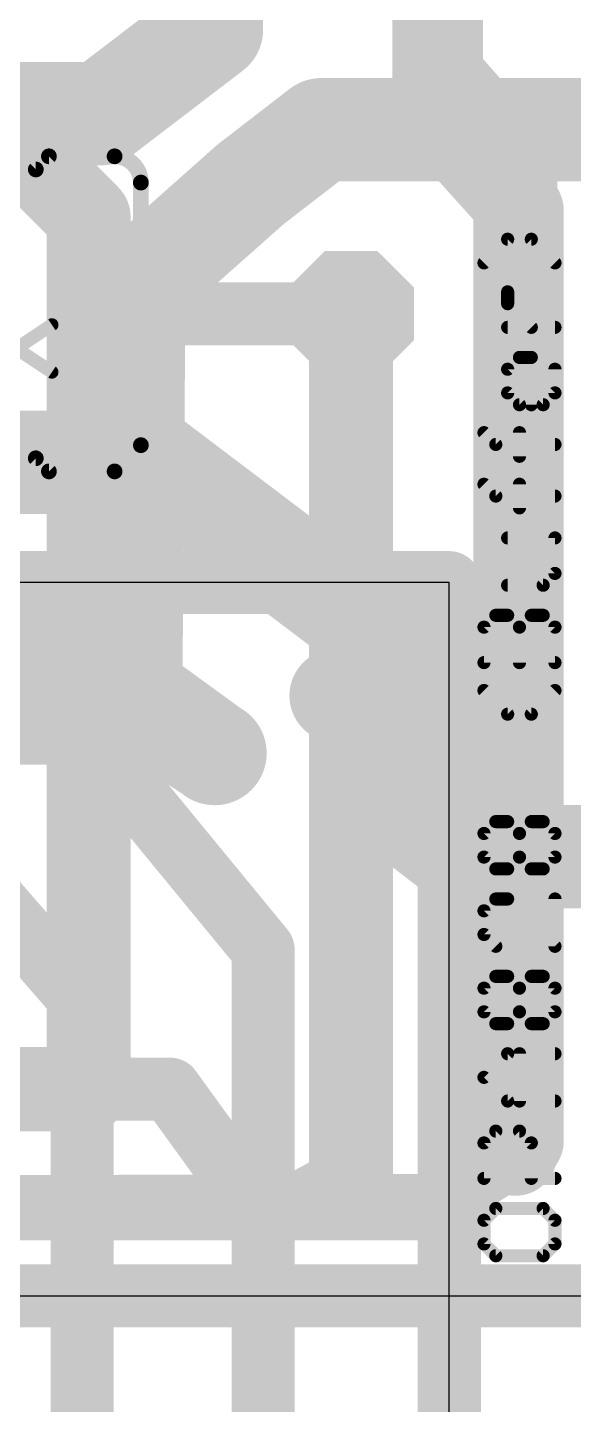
# Model space of a CAD drawing. Header units: inches. Extents: x -5 to 142, y -3 to 122.
# Drawn here: x 45.47 to 50.75, y 33.45 to 46.77 of the extents above; entities that cross this region are included whole.
import ezdxf

# ---------------------------------------------------------------- set-up
doc = ezdxf.new("R2010")
doc.units = ezdxf.units.IN
doc.header["$MEASUREMENT"] = 0
for name, color, linetype in [('1', 22, 'Continuous'), ('15', 22, 'Continuous'), ('16', 175, 'Continuous'), ('17', 82, 'Continuous'), ('18', 82, 'Continuous'), ('2', 175, 'Continuous'), ('20', 7, 'Continuous'), ('21', 253, 'Continuous'), ('27', 253, 'Continuous'), ('51', 253, 'Continuous')]:
    doc.layers.add(name, color=color, linetype=linetype)

# ---------------------------------------------------------------- blocks, each defined once
blk = doc.blocks.new('RECT')
blk.add_solid([(-0.5, -0.5), (0.5, -0.5), (-0.5, 0.5), (0.5, 0.5)])
blk = doc.blocks.new('OCTAGONP')
at = {"const_width": 0.5}
blk.add_lwpolyline([(-0.25, -0.1036), (-0.25, 0.1036), (-0.1036, 0.25), (0.1036, 0.25), (0.25, 0.1036), (0.25, -0.1036), (0.1036, -0.25), (-0.1036, -0.25), (-0.25, -0.1036), (-0.25, 0.1036)], dxfattribs=at)
blk = doc.blocks.new('ROUNDP')
at = {"const_width": 0.5}
blk.add_lwpolyline([(0, -0.25, 1), (0, 0.25, 1), (0, -0.25)], format="xyb", dxfattribs=at)
blk = doc.blocks.new('ROUNDV')
at = {"const_width": 0.5}
blk.add_lwpolyline([(0, -0.25, 1), (0, 0.25, 1), (0, -0.25)], format="xyb", dxfattribs=at)

msp = doc.modelspace()

# ---------------------------------------------------------------- linework, layer by layer
msp.add_lwpolyline([(137, 106.5), (128, 106.5), (128, 85.5), (109.5, 85.5), (109.5, 80.5), (2, 80.5), (2, 34.5), (127, 34.5), (127, 9.5), (137, 9.5), (137, 34.5), (137, 80.5), (137, 85.5)], close=True)
at = {"layer": '1'}
for points, const_width in [([(43.25, 44.25), (45.125, 42.5625)], 1), ([(45.125, 42.5625), (46.6875, 42.5625)], 1), ([(46.6875, 42.5625), (48.875, 40.9062)], 1), ([(30.45, 41.4), (49.55, 41.4)], 0.6096), ([(49.55, 41.4), (49.55, 11.3)], 0.6096), ([(48.875, 40.9062), (48.875, 39.375)], 1), ([(44.5625, 40.75), (45.9062, 40.75)], 1), ([(45.9062, 40.75), (47.2812, 39.75)], 1), ([(42.3438, 39.9438), (46.0312, 39.9438)], 0.6096), ([(46.0312, 39.9438), (47.75, 37.85)], 0.6096), ([(48.875, 39.375), (49.6875, 38.75)], 1), ([(49.6875, 38.75), (52.17, 38.75)], 1), ([(45, 38.5), (46, 37.35)], 0.6096), ([(47.75, 37.85), (47.75, 19.8812)], 0.6096), ([(46, 37.35), (46, 29.35)], 0.6096), ([(127, 34.5), (2, 34.5)], 0.4064)]:
    msp.add_lwpolyline(points, dxfattribs=dict(at, const_width=const_width))
for points, const_width in [([(46.8384, 42.7618, 1), (46.5366, 42.3632)], 0.5), ([(46.6875, 42.3125, 1), (46.6875, 42.8125)], 0.5), ([(44.9578, 42.3767, 1), (45.2922, 42.7483)], 0.5), ([(49.7024, 41.4, 1), (49.3976, 41.4)], 0.3048), ([(49.55, 41.2476, 1), (49.55, 41.5524)], 0.3048), ([(49.125, 40.9062, 1), (48.625, 40.9062)], 0.5), ([(48.7241, 40.7069, 1), (49.0259, 41.1056)], 0.5), ([(46.0533, 40.9522, 1), (45.7592, 40.5478)], 0.5), ([(45.9062, 40.5, 1), (45.9062, 41)], 0.5), ([(46.149, 40.0404, 1), (45.9135, 39.8471)], 0.3048), ([(46.0312, 39.7913, 1), (46.0312, 40.0962)], 0.3048), ([(47.1342, 39.5478, 1), (47.4283, 39.9522)], 0.5), ([(49.0274, 39.5732, 1), (48.7226, 39.1768)], 0.5), ([(48.625, 39.375, 1), (49.125, 39.375)], 0.5), ([(49.6875, 39, 1), (49.6875, 38.5)], 0.5), ([(49.5351, 38.5518, 1), (49.8399, 38.9482)], 0.5), ([(47.9024, 37.85, 1), (47.5976, 37.85)], 0.3048), ([(47.6322, 37.7533, 1), (47.8678, 37.9467)], 0.3048), ([(46.1524, 37.35, 1), (45.8476, 37.35)], 0.3048), ([(45.885, 37.25, 1), (46.115, 37.45)], 0.3048)]:
    msp.add_lwpolyline(points, format="xyb", dxfattribs=dict(at, const_width=const_width))
at = {"layer": '15'}
for points, const_width in [([(49.4062, 49.5625), (49.4062, 45.9375)], 0.8128), ([(49.4062, 45.9375), (50.25, 45)], 0.8128), ([(50.25, 45), (50.25, 36)], 0.8128), ([(50.25, 35.9375), (49.375, 35.3438)], 0.6096), ([(50.25, 36), (50.25, 35.9375)], 0.5), ([(49.375, 35.3438), (34.9688, 35.3438)], 0.6096), ([(2, 34.5), (127, 34.5)], 0.6096)]:
    msp.add_lwpolyline(points, dxfattribs=dict(at, const_width=const_width))
for points, const_width in [([(49.5573, 46.0734, 1), (49.2552, 45.8016)], 0.4064), ([(49.203, 45.9375, 1), (49.6095, 45.9375)], 0.4064), ([(50.4532, 45, 1), (50.0468, 45)], 0.4064), ([(50.099, 44.8641, 1), (50.401, 45.1359)], 0.4064), ([(50.375, 36, 1), (50.125, 36)], 0.25), ([(50.3356, 35.8114, 1), (50.1644, 36.0636)], 0.3048), ([(50.0468, 36, 1), (50.4532, 36)], 0.4064), ([(50.125, 35.9375, 1), (50.375, 35.9375)], 0.25), ([(49.2894, 35.4699, 1), (49.4606, 35.2176)], 0.3048), ([(49.375, 35.1914, 1), (49.375, 35.4961)], 0.3048)]:
    msp.add_lwpolyline(points, format="xyb", dxfattribs=dict(at, const_width=const_width))
at = {"layer": '16'}
for points, const_width in [([(47.25, 47.4), (47.25, 46.75)], 1), ([(47.25, 46.75), (46.1875, 45.9375)], 1), ([(46.1875, 45.9375), (44.8125, 45.9375)], 1), ([(47.625, 45.25), (48.3125, 45.7812)], 1), ([(48.3125, 45.7812), (54.9688, 45.7812)], 1), ([(46.5, 44.25), (47.625, 45.25)], 1), ([(46.4688, 40.2812), (46.5, 44.25)], 1), ([(48.6, 44), (48.6, 35.6625)], 0.8128), ([(30.45, 41.4), (49.55, 41.4)], 0.6096), ([(49.55, 41.4), (49.55, 11.3)], 0.6096), ([(47.2812, 39.75), (46.4688, 40.2812)], 1), ([(44, 36.5), (46.85, 36.5)], 0.6096), ([(46.85, 36.5), (47.75, 35.2562)], 0.6096), ([(48.6, 35.6625), (48.0625, 35.375)], 0.6096), ([(48.0625, 35.375), (42.3125, 35.3438)], 0.6096), ([(47.75, 35.2562), (47.75, 25.5813)], 0.6096), ([(127, 34.5), (2, 34.5)], 0.4064)]:
    msp.add_lwpolyline(points, dxfattribs=dict(at, const_width=const_width))
for points, const_width in [([(47.4019, 46.5514, 1), (47.0981, 46.9486)], 0.5), ([(47, 46.75, 1), (47.5, 46.75)], 0.5), ([(46.0356, 46.1361, 1), (46.3394, 45.7389)], 0.5), ([(46.1875, 45.6875, 1), (46.1875, 46.1875)], 0.5), ([(48.3125, 46.0312, 1), (48.3125, 45.5312)], 0.5), ([(48.4654, 45.5834, 1), (48.1596, 45.9791)], 0.5), ([(47.4721, 45.4478, 1), (47.7779, 45.0522)], 0.5), ([(47.7911, 45.0631, 1), (47.4589, 45.4369)], 0.5), ([(46.75, 44.248, 1), (46.25, 44.252)], 0.5), ([(46.3339, 44.4369, 1), (46.6661, 44.0631)], 0.5), ([(48.8032, 44, 1), (48.3968, 44)], 0.4064), ([(49.7024, 41.4, 1), (49.3976, 41.4)], 0.3048), ([(49.55, 41.2476, 1), (49.55, 41.5524)], 0.3048), ([(46.6056, 40.4905, 1), (46.3319, 40.072)], 0.5), ([(46.2188, 40.2832, 1), (46.7187, 40.2793)], 0.5), ([(47.1444, 39.5408, 1), (47.4181, 39.9592)], 0.5), ([(46.9735, 36.5893, 1), (46.7265, 36.4107)], 0.3048), ([(46.85, 36.3476, 1), (46.85, 36.6524)], 0.3048), ([(48.6719, 35.5281, 1), (48.5281, 35.7969)], 0.3048), ([(48.3968, 35.6625, 1), (48.8032, 35.6625)], 0.4064), ([(47.9906, 35.5094, 1), (48.1344, 35.2406)], 0.3048), ([(48.0633, 35.2226, 1), (48.0617, 35.5274)], 0.3048), ([(47.9024, 35.2562, 1), (47.5976, 35.2562)], 0.3048), ([(47.6265, 35.1669, 1), (47.8735, 35.3456)], 0.3048)]:
    msp.add_lwpolyline(points, format="xyb", dxfattribs=dict(at, const_width=const_width))
at = {"layer": '2'}
for points, const_width in [([(49.4688, 46.3125), (49.5, 60.9062)], 0.8128), ([(43.75, 47.25), (46.0625, 44.9375)], 0.8128), ([(50.1875, 45.5), (49.4688, 46.3125)], 0.8128), ([(50.1875, 35.875), (50.1875, 45.5)], 0.8128), ([(46.0625, 44.9375), (46.0625, 36.5)], 0.8128), ([(46.0625, 36.5), (44, 36.5)], 0.8128), ([(49.4062, 35.375), (50.1875, 35.875)], 0.6096), ([(38.1562, 35.3438), (49.4062, 35.375)], 0.6096), ([(127, 34.5), (2, 34.5)], 0.6096)]:
    msp.add_lwpolyline(points, dxfattribs=dict(at, const_width=const_width))
for points, const_width in [([(49.6209, 46.4471, 1), (49.3166, 46.1779)], 0.4064), ([(49.2656, 46.3129, 1), (49.6719, 46.3121)], 0.4064), ([(50.3907, 45.5, 1), (49.9843, 45.5)], 0.4064), ([(50.0353, 45.3654, 1), (50.3397, 45.6346)], 0.4064), ([(46.2657, 44.9375, 1), (45.8593, 44.9375)], 0.4064), ([(45.9188, 44.7938, 1), (46.2062, 45.0812)], 0.4064), ([(46.0625, 36.2968, 1), (46.0625, 36.7032)], 0.4064), ([(45.8593, 36.5, 1), (46.2657, 36.5)], 0.4064), ([(50.2697, 35.7466, 1), (50.1053, 36.0034)], 0.3048), ([(49.9843, 35.875, 1), (50.3907, 35.875)], 0.4064), ([(49.3241, 35.5034, 1), (49.4884, 35.2466)], 0.3048), ([(49.4067, 35.2226, 1), (49.4058, 35.5274)], 0.3048)]:
    msp.add_lwpolyline(points, format="xyb", dxfattribs=dict(at, const_width=const_width))
at = {"layer": '20'}
for p, q in [((49.55, 41.4), (30.45, 41.4)), ((49.55, 11.3), (49.55, 41.4)), ((2, 34.5), (127, 34.5))]:
    msp.add_line(p, q, dxfattribs=at)
at = {"layer": '21', "const_width": 0.1524}
for points in [[(45.552, 45.397), (45.679, 45.524)], [(46.314, 45.524), (45.679, 45.524)], [(38.948, 45.397), (45.552, 45.397)], [(46.568, 45.27), (46.568, 42.73)], [(38.948, 42.603), (45.552, 42.603)], [(45.552, 42.603), (45.679, 42.476)], [(46.314, 42.476), (45.679, 42.476)]]:
    msp.add_lwpolyline(points, dxfattribs=at)
at = {"layer": '21'}
for points, const_width in [([(45.679, 45.5621, 1), (45.679, 45.4859)], 0.0762), ([(45.7059, 45.4971, 1), (45.6521, 45.5509)], 0.0762), ([(46.568, 45.27, 0.4142), (46.314, 45.524)], 0.1524), ([(46.314, 45.5621, 1), (46.314, 45.4859)], 0.0762), ([(46.314, 45.4859, 1), (46.314, 45.5621)], 0.0762), ([(45.5251, 45.4239, 1), (45.5789, 45.3701)], 0.0762), ([(45.552, 45.3589, 1), (45.552, 45.4351)], 0.0762), ([(46.6061, 45.27, 1), (46.5299, 45.27)], 0.0762), ([(46.5299, 45.27, 1), (46.6061, 45.27)], 0.0762), ([(46.314, 42.476, 0.4142), (46.568, 42.73)], 0.1524), ([(46.6061, 42.73, 1), (46.5299, 42.73)], 0.0762), ([(46.5299, 42.73, 1), (46.6061, 42.73)], 0.0762), ([(45.5789, 42.6299, 1), (45.5251, 42.5761)], 0.0762), ([(45.552, 42.5649, 1), (45.552, 42.6411)], 0.0762), ([(45.679, 42.5141, 1), (45.679, 42.4379)], 0.0762), ([(45.6521, 42.4491, 1), (45.7059, 42.5029)], 0.0762), ([(46.314, 42.5141, 1), (46.314, 42.4379)], 0.0762), ([(46.314, 42.4379, 1), (46.314, 42.5141)], 0.0762)]:
    msp.add_lwpolyline(points, format="xyb", dxfattribs=dict(at, const_width=const_width))
at = {"layer": '27', "const_width": 0.127}
for points in [[(50.1139, 44.722), (49.8851, 44.4932)], [(50.3427, 44.722), (50.1139, 44.722)], [(50.5715, 44.4932), (50.3427, 44.722)], [(50.1139, 44.0983), (50.1139, 44.2127)], [(50.3427, 43.8695), (50.1139, 44.0983)], [(45.3648, 43.6653), (45.708, 43.8941)], [(50.5715, 43.8695), (50.1139, 43.8695)], [(45.708, 43.4365), (45.3648, 43.6653)], [(50.1139, 43.4643), (50.2283, 43.5787)], [(50.2283, 43.5787), (50.3427, 43.5787)], [(50.3427, 43.5787), (50.3427, 43.1211)], [(50.1139, 43.2355), (50.1139, 43.4643)], [(50.5715, 43.4643), (50.5715, 43.2355)], [(50.2283, 43.1211), (50.1139, 43.2355)], [(50.5715, 43.2355), (50.4571, 43.1211)], [(50.4571, 43.1211), (50.2283, 43.1211)], [(49.9995, 42.7365), (49.8851, 42.8509)], [(50.2283, 42.6221), (50.2283, 42.8509)], [(50.5715, 42.7365), (49.9995, 42.7365)], [(49.9995, 42.2376), (49.8851, 42.352)], [(50.2283, 42.1232), (50.2283, 42.352)], [(50.5715, 42.2376), (49.9995, 42.2376)], [(50.5715, 41.8324), (50.1139, 41.8324)], [(50.5715, 41.4892), (50.5715, 41.8324)], [(50.1139, 41.3748), (50.4571, 41.3748)], [(50.4571, 41.3748), (50.5715, 41.4892)], [(49.8851, 40.9695), (49.9995, 41.0839)], [(49.8851, 40.6264), (49.8851, 40.9695)], [(49.9995, 41.0839), (50.1139, 41.0839)], [(50.1139, 41.0839), (50.2283, 40.9695)], [(50.2283, 40.9695), (50.3427, 41.0839)], [(50.2283, 40.6264), (50.2283, 40.9695)], [(50.3427, 41.0839), (50.4571, 41.0839)], [(50.4571, 41.0839), (50.5715, 40.9695)], [(50.5715, 40.9695), (50.5715, 40.6264)], [(50.5715, 40.6264), (49.8851, 40.6264)], [(50.1139, 40.1274), (49.8851, 40.3562)], [(50.5715, 40.3562), (50.3427, 40.1274)], [(50.3427, 40.1274), (50.1139, 40.1274)], [(49.8851, 38.9738), (49.9995, 39.0882)], [(49.8851, 38.745), (49.8851, 38.9738)], [(49.9995, 39.0882), (50.1139, 39.0882)], [(50.1139, 39.0882), (50.2283, 38.9738)], [(50.2283, 38.9738), (50.3427, 39.0882)], [(50.2283, 38.745), (50.2283, 38.9738)], [(50.3427, 39.0882), (50.4571, 39.0882)], [(50.4571, 39.0882), (50.5715, 38.9738)], [(50.5715, 38.9738), (50.5715, 38.745)], [(49.9995, 38.6306), (49.8851, 38.745)], [(50.2283, 38.745), (50.1139, 38.6306)], [(50.3427, 38.6306), (50.2283, 38.745)], [(50.5715, 38.745), (50.4571, 38.6306)], [(50.1139, 38.6306), (49.9995, 38.6306)], [(50.4571, 38.6306), (50.3427, 38.6306)], [(49.9995, 38.3398), (49.8851, 38.2254)], [(50.1139, 38.3398), (49.9995, 38.3398)], [(50.5715, 37.8822), (50.1139, 38.3398)], [(50.5715, 38.3398), (50.5715, 37.8822)], [(49.8851, 38.2254), (49.8851, 37.9966)], [(49.8851, 37.9966), (49.9995, 37.8822)], [(49.8851, 37.4769), (49.9995, 37.5913)], [(49.9995, 37.5913), (50.1139, 37.5913)], [(50.1139, 37.5913), (50.2283, 37.4769)], [(50.2283, 37.4769), (50.3427, 37.5913)], [(50.3427, 37.5913), (50.4571, 37.5913)], [(50.4571, 37.5913), (50.5715, 37.4769)], [(49.8851, 37.2481), (49.8851, 37.4769)], [(50.2283, 37.2481), (50.2283, 37.4769)], [(50.5715, 37.4769), (50.5715, 37.2481)], [(49.9995, 37.1337), (49.8851, 37.2481)], [(50.2283, 37.2481), (50.1139, 37.1337)], [(50.3427, 37.1337), (50.2283, 37.2481)], [(50.5715, 37.2481), (50.4571, 37.1337)], [(50.1139, 37.1337), (49.9995, 37.1337)], [(50.4571, 37.1337), (50.3427, 37.1337)], [(49.8851, 36.6141), (50.1139, 36.8429)], [(50.1139, 36.8429), (50.5715, 36.8429)], [(50.2283, 36.3853), (50.2283, 36.8429)], [(50.1139, 36.3853), (49.8851, 36.6141)], [(50.5715, 36.3853), (50.1139, 36.3853)], [(49.8851, 35.9801), (49.9995, 36.0945)], [(49.9995, 36.0945), (50.2283, 36.0945)], [(50.2283, 36.0945), (50.3427, 35.9801)], [(49.8851, 35.6369), (49.8851, 35.9801)], [(50.3427, 35.9801), (50.3427, 35.6369)], [(50.5715, 35.6369), (49.8851, 35.6369)], [(49.9995, 35.3461), (49.8851, 35.2317)], [(50.4571, 35.3461), (49.9995, 35.3461)], [(50.5715, 35.2317), (50.4571, 35.3461)], [(49.8851, 35.2317), (49.8851, 35.0029)], [(50.5715, 35.0029), (50.5715, 35.2317)], [(49.8851, 35.0029), (49.9995, 34.8885)], [(50.4571, 34.8885), (50.5715, 35.0029)], [(49.9995, 34.8885), (50.4571, 34.8885)]]:
    msp.add_lwpolyline(points, dxfattribs=at)
at = {"layer": '27', "const_width": 0.0635}
for points in [[(50.1139, 44.7537, 1), (50.1139, 44.6902)], [(50.1364, 44.6995, 1), (50.0915, 44.7444)], [(50.3652, 44.7444, 1), (50.3203, 44.6995)], [(50.3427, 44.6902, 1), (50.3427, 44.7537)], [(49.8627, 44.5156, 1), (49.9076, 44.4707)], [(50.549, 44.4707, 1), (50.594, 44.5156)], [(50.1457, 44.2127, 1), (50.0822, 44.2127)], [(50.0822, 44.0983, 1), (50.1457, 44.0983)], [(50.1364, 44.1207, 1), (50.0915, 44.0758)], [(45.7256, 43.8677, 1), (45.6904, 43.9205)], [(50.1139, 43.9012, 1), (50.1139, 43.8377)], [(50.3203, 43.847, 1), (50.3652, 43.8919)], [(50.5715, 43.8377, 1), (50.5715, 43.9012)], [(50.2283, 43.6104, 1), (50.2283, 43.5469)], [(50.2508, 43.5562, 1), (50.2059, 43.6011)], [(50.3745, 43.5787, 1), (50.311, 43.5787)], [(50.3427, 43.5469, 1), (50.3427, 43.6104)], [(45.6904, 43.4101, 1), (45.7256, 43.4629)], [(50.1457, 43.4643, 1), (50.0822, 43.4643)], [(50.0915, 43.4867, 1), (50.1364, 43.4418)], [(50.6033, 43.4643, 1), (50.5397, 43.4643)], [(50.1364, 43.2579, 1), (50.0915, 43.213)], [(50.594, 43.213, 1), (50.549, 43.2579)], [(50.0822, 43.2355, 1), (50.1457, 43.2355)], [(50.2283, 43.1528, 1), (50.2283, 43.0893)], [(50.2059, 43.0986, 1), (50.2508, 43.1435)], [(50.4347, 43.1435, 1), (50.4796, 43.0986)], [(50.4571, 43.0893, 1), (50.4571, 43.1528)], [(50.5397, 43.2355, 1), (50.6033, 43.2355)], [(50.311, 43.1211, 1), (50.3745, 43.1211)], [(49.9076, 42.8734, 1), (49.8627, 42.8285)], [(50.2601, 42.8509, 1), (50.1966, 42.8509)], [(49.9995, 42.7683, 1), (49.9995, 42.7048)], [(49.9771, 42.7141, 1), (50.022, 42.759)], [(50.5715, 42.7048, 1), (50.5715, 42.7683)], [(50.1966, 42.6221, 1), (50.2601, 42.6221)], [(49.9076, 42.3744, 1), (49.8627, 42.3295)], [(50.2601, 42.352, 1), (50.1966, 42.352)], [(49.9995, 42.2693, 1), (49.9995, 42.2058)], [(49.9771, 42.2151, 1), (50.022, 42.26)], [(50.5715, 42.2058, 1), (50.5715, 42.2693)], [(50.1966, 42.1232, 1), (50.2601, 42.1232)], [(50.1139, 41.8641, 1), (50.1139, 41.8006)], [(50.6033, 41.8324, 1), (50.5397, 41.8324)], [(50.5715, 41.8006, 1), (50.5715, 41.8641)], [(50.1139, 41.4065, 1), (50.1139, 41.343)], [(50.4347, 41.3972, 1), (50.4796, 41.3523)], [(50.4571, 41.343, 1), (50.4571, 41.4065)], [(50.5397, 41.4892, 1), (50.6033, 41.4892)], [(50.594, 41.4667, 1), (50.549, 41.5116)], [(49.9169, 40.9695, 1), (49.8534, 40.9695)], [(49.9995, 41.1157, 1), (49.9995, 41.0522)], [(50.022, 41.0615, 1), (49.9771, 41.1064)], [(50.1364, 41.1064, 1), (50.0915, 41.0615)], [(50.1139, 41.0522, 1), (50.1139, 41.1157)], [(50.2601, 40.9695, 1), (50.1966, 40.9695)], [(50.3427, 41.1157, 1), (50.3427, 41.0522)], [(50.3652, 41.0615, 1), (50.3203, 41.1064)], [(50.4796, 41.1064, 1), (50.4347, 41.0615)], [(50.4571, 41.0522, 1), (50.4571, 41.1157)], [(50.6033, 40.9695, 1), (50.5397, 40.9695)], [(49.8627, 40.992, 1), (49.9076, 40.9471)], [(50.2059, 40.992, 1), (50.2508, 40.9471)], [(50.2059, 40.9471, 1), (50.2508, 40.992)], [(50.549, 40.9471, 1), (50.594, 40.992)], [(49.8851, 40.6581, 1), (49.8851, 40.5946)], [(49.8534, 40.6264, 1), (49.9169, 40.6264)], [(50.1966, 40.6264, 1), (50.2601, 40.6264)], [(50.5397, 40.6264, 1), (50.6033, 40.6264)], [(50.5715, 40.5946, 1), (50.5715, 40.6581)], [(49.9076, 40.3787, 1), (49.8627, 40.3338)], [(50.594, 40.3338, 1), (50.549, 40.3787)], [(50.1139, 40.1592, 1), (50.1139, 40.0957)], [(50.0915, 40.105, 1), (50.1364, 40.1499)], [(50.3203, 40.1499, 1), (50.3652, 40.105)], [(50.3427, 40.0957, 1), (50.3427, 40.1592)], [(49.9169, 38.9738, 1), (49.8534, 38.9738)], [(49.8627, 38.9962, 1), (49.9076, 38.9513)], [(49.9995, 39.1199, 1), (49.9995, 39.0564)], [(50.022, 39.0657, 1), (49.9771, 39.1106)], [(50.1364, 39.1106, 1), (50.0915, 39.0657)], [(50.1139, 39.0564, 1), (50.1139, 39.1199)], [(50.2601, 38.9738, 1), (50.1966, 38.9738)], [(50.2059, 38.9962, 1), (50.2508, 38.9513)], [(50.2059, 38.9513, 1), (50.2508, 38.9962)], [(50.3427, 39.1199, 1), (50.3427, 39.0564)], [(50.3652, 39.0657, 1), (50.3203, 39.1106)], [(50.4796, 39.1106, 1), (50.4347, 39.0657)], [(50.4571, 39.0564, 1), (50.4571, 39.1199)], [(50.6033, 38.9738, 1), (50.5397, 38.9738)], [(50.549, 38.9513, 1), (50.594, 38.9962)], [(49.8534, 38.745, 1), (49.9169, 38.745)], [(49.9076, 38.7674, 1), (49.8627, 38.7225)], [(50.1966, 38.745, 1), (50.2601, 38.745)], [(50.2508, 38.7674, 1), (50.2059, 38.7225)], [(50.2508, 38.7225, 1), (50.2059, 38.7674)], [(50.5397, 38.745, 1), (50.6033, 38.745)], [(50.594, 38.7225, 1), (50.549, 38.7674)], [(49.9995, 38.6623, 1), (49.9995, 38.5988)], [(49.9771, 38.6081, 1), (50.022, 38.653)], [(50.0915, 38.653, 1), (50.1364, 38.6081)], [(50.1139, 38.5988, 1), (50.1139, 38.6623)], [(50.3427, 38.6623, 1), (50.3427, 38.5988)], [(50.3203, 38.6081, 1), (50.3652, 38.653)], [(50.4347, 38.653, 1), (50.4796, 38.6081)], [(50.4571, 38.5988, 1), (50.4571, 38.6623)], [(49.9995, 38.3715, 1), (49.9995, 38.308)], [(50.022, 38.3173, 1), (49.9771, 38.3622)], [(50.1364, 38.3622, 1), (50.0915, 38.3173)], [(50.1139, 38.308, 1), (50.1139, 38.3715)], [(50.6033, 38.3398, 1), (50.5397, 38.3398)], [(49.9169, 38.2254, 1), (49.8534, 38.2254)], [(49.8627, 38.2478, 1), (49.9076, 38.2029)], [(49.8534, 37.9966, 1), (49.9169, 37.9966)], [(49.9076, 38.019, 1), (49.8627, 37.9741)], [(49.9771, 37.8597, 1), (50.022, 37.9046)], [(50.5397, 37.8822, 1), (50.6033, 37.8822)], [(50.549, 37.8597, 1), (50.594, 37.9046)], [(49.9995, 37.6231, 1), (49.9995, 37.5596)], [(50.022, 37.5689, 1), (49.9771, 37.6138)], [(50.1364, 37.6138, 1), (50.0915, 37.5689)], [(50.1139, 37.5596, 1), (50.1139, 37.6231)], [(50.3427, 37.6231, 1), (50.3427, 37.5596)], [(50.3652, 37.5689, 1), (50.3203, 37.6138)], [(50.4796, 37.6138, 1), (50.4347, 37.5689)], [(50.4571, 37.5596, 1), (50.4571, 37.6231)], [(49.9169, 37.4769, 1), (49.8534, 37.4769)], [(49.8627, 37.4994, 1), (49.9076, 37.4545)], [(50.2601, 37.4769, 1), (50.1966, 37.4769)], [(50.2059, 37.4994, 1), (50.2508, 37.4545)], [(50.2059, 37.4545, 1), (50.2508, 37.4994)], [(50.6033, 37.4769, 1), (50.5397, 37.4769)], [(50.549, 37.4545, 1), (50.594, 37.4994)], [(49.9076, 37.2706, 1), (49.8627, 37.2257)], [(50.2508, 37.2706, 1), (50.2059, 37.2257)], [(50.2508, 37.2257, 1), (50.2059, 37.2706)], [(50.594, 37.2257, 1), (50.549, 37.2706)], [(49.8534, 37.2481, 1), (49.9169, 37.2481)], [(49.9995, 37.1655, 1), (49.9995, 37.102)], [(49.9771, 37.1113, 1), (50.022, 37.1562)], [(50.0915, 37.1562, 1), (50.1364, 37.1113)], [(50.1139, 37.102, 1), (50.1139, 37.1655)], [(50.1966, 37.2481, 1), (50.2601, 37.2481)], [(50.3427, 37.1655, 1), (50.3427, 37.102)], [(50.3203, 37.1113, 1), (50.3652, 37.1562)], [(50.4347, 37.1562, 1), (50.4796, 37.1113)], [(50.4571, 37.102, 1), (50.4571, 37.1655)], [(50.5397, 37.2481, 1), (50.6033, 37.2481)], [(50.1139, 36.8747, 1), (50.1139, 36.8112)], [(50.1364, 36.8205, 1), (50.0915, 36.8654)], [(50.2601, 36.8429, 1), (50.1966, 36.8429)], [(50.5715, 36.8112, 1), (50.5715, 36.8747)], [(49.9076, 36.6366, 1), (49.8627, 36.5917)], [(49.8627, 36.6366, 1), (49.9076, 36.5917)], [(50.1139, 36.4171, 1), (50.1139, 36.3536)], [(50.0915, 36.3629, 1), (50.1364, 36.4078)], [(50.1966, 36.3853, 1), (50.2601, 36.3853)], [(50.5715, 36.3536, 1), (50.5715, 36.4171)], [(49.9995, 36.1263, 1), (49.9995, 36.0628)], [(50.022, 36.0721, 1), (49.9771, 36.117)], [(50.2508, 36.117, 1), (50.2059, 36.0721)], [(50.2283, 36.0628, 1), (50.2283, 36.1263)], [(49.9169, 35.9801, 1), (49.8534, 35.9801)], [(49.8627, 36.0026, 1), (49.9076, 35.9577)], [(50.3745, 35.9801, 1), (50.311, 35.9801)], [(50.3203, 35.9577, 1), (50.3652, 36.0026)], [(49.8851, 35.6687, 1), (49.8851, 35.6052)], [(50.5715, 35.6052, 1), (50.5715, 35.6687)], [(49.8534, 35.6369, 1), (49.9169, 35.6369)], [(50.311, 35.6369, 1), (50.3745, 35.6369)], [(49.9995, 35.3778, 1), (49.9995, 35.3143)], [(50.022, 35.3236, 1), (49.9771, 35.3685)], [(50.4796, 35.3685, 1), (50.4347, 35.3236)], [(50.4571, 35.3143, 1), (50.4571, 35.3778)], [(49.9169, 35.2317, 1), (49.8534, 35.2317)], [(49.8627, 35.2541, 1), (49.9076, 35.2092)], [(50.6033, 35.2317, 1), (50.5397, 35.2317)], [(50.549, 35.2092, 1), (50.594, 35.2541)], [(49.8534, 35.0029, 1), (49.9169, 35.0029)], [(49.9076, 35.0253, 1), (49.8627, 34.9804)], [(50.5397, 35.0029, 1), (50.6033, 35.0029)], [(50.594, 34.9804, 1), (50.549, 35.0253)], [(49.9995, 34.9203, 1), (49.9995, 34.8568)], [(49.9771, 34.866, 1), (50.022, 34.911)], [(50.4347, 34.911, 1), (50.4796, 34.866)], [(50.4571, 34.8568, 1), (50.4571, 34.9203)]]:
    msp.add_lwpolyline(points, format="xyb", dxfattribs=at)
at = {"layer": '51', "const_width": 0.6096}
msp.add_lwpolyline([(48.6, 44), (47.33, 44)], dxfattribs=at)
at = {"layer": '51', "const_width": 0.3048}
for points in [[(47.33, 44.1524, 1), (47.33, 43.8476)], [(48.6, 43.8476, 1), (48.6, 44.1524)]]:
    msp.add_lwpolyline(points, format="xyb", dxfattribs=at)

# ---------------------------------------------------------------- block references
at = {"layer": '17', "xscale": 1.2192, "yscale": 1.2192, "rotation": 180}
for name in ['OCTAGONP', 'ROUNDP', 'ROUNDP', 'OCTAGONP']:
    msp.add_blockref(name, (48.6, 44), dxfattribs=at)
at = {"layer": '18'}
for p, xscale, yscale in [((48.4563, 40.3063), 0.9048, 0.9048), ((48.4563, 40.3063), 0.9048, 0.9048), ((47.2812, 39.75), 1.0064, 1.0064), ((47.2812, 39.75), 1.0064, 1.0064), ((47.2812, 39.75), 0.9048, 0.9048), ((47.2812, 39.75), 0.9048, 0.9048)]:
    msp.add_blockref('ROUNDV', p, dxfattribs=dict(at, xscale=xscale, yscale=yscale))
at = {"layer": '21', "xscale": 0.8636, "yscale": 0.6096, "rotation": 180}
msp.add_blockref('RECT', (46.9998, 44), dxfattribs=at)

doc.saveas('drawing.dxf')
